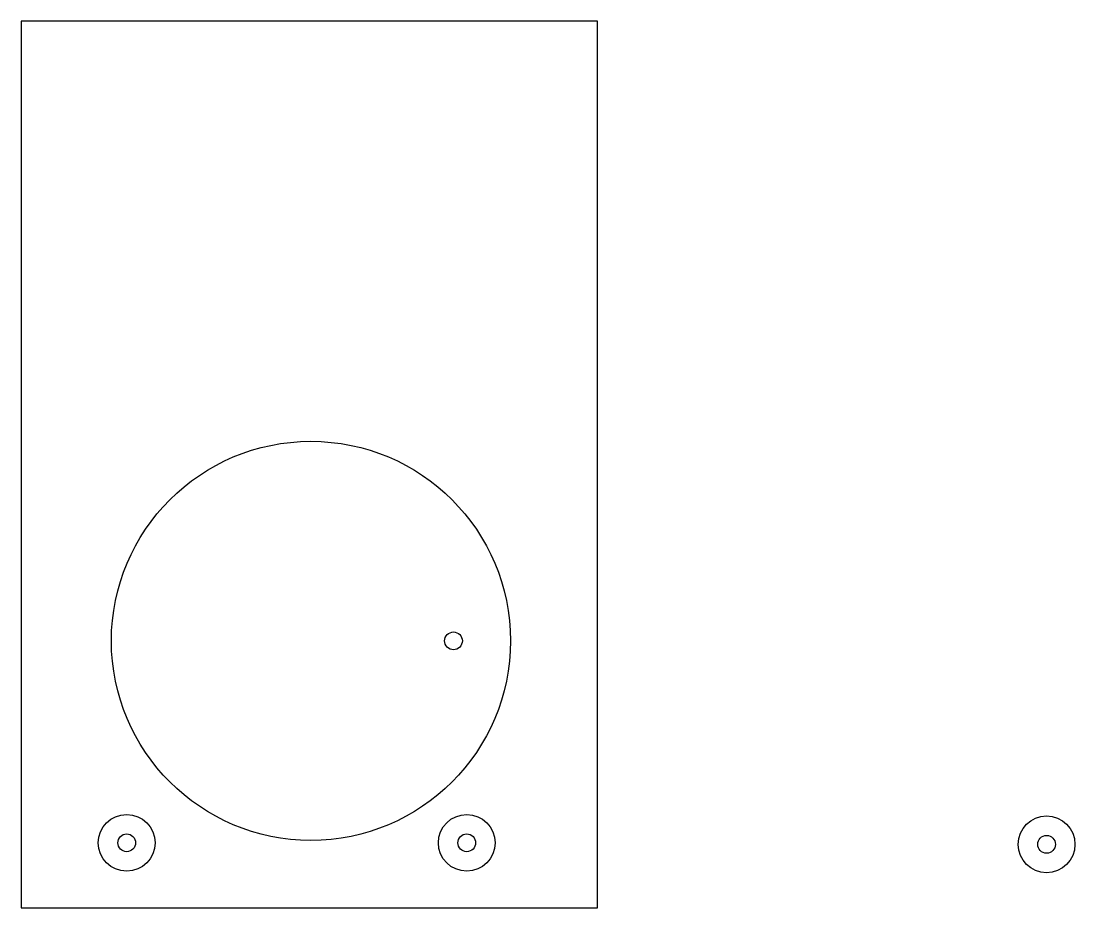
# Model space of a CAD drawing. Header units: millimetres. Extents: x 0 to 238, y 0 to 200.
import ezdxf

# ---------------------------------------------------------------- set-up
doc = ezdxf.new("R2010")
doc.units = ezdxf.units.MM

msp = doc.modelspace()

# ---------------------------------------------------------------- linework, layer by layer
msp.add_lwpolyline([(0, 0), (130, 0), (130, 200), (0, 200)], close=True)
for centre, radius in [((65.37, 60.23), 45), ((97.52, 60.23), 2), ((23.82, 14.68), 6.4), ((100.52, 14.68), 6.4), ((231.28, 14.34), 6.4), ((23.82, 14.68), 2), ((100.52, 14.68), 2), ((231.28, 14.34), 2)]:
    msp.add_circle(centre, radius)

doc.saveas('drawing.dxf')
